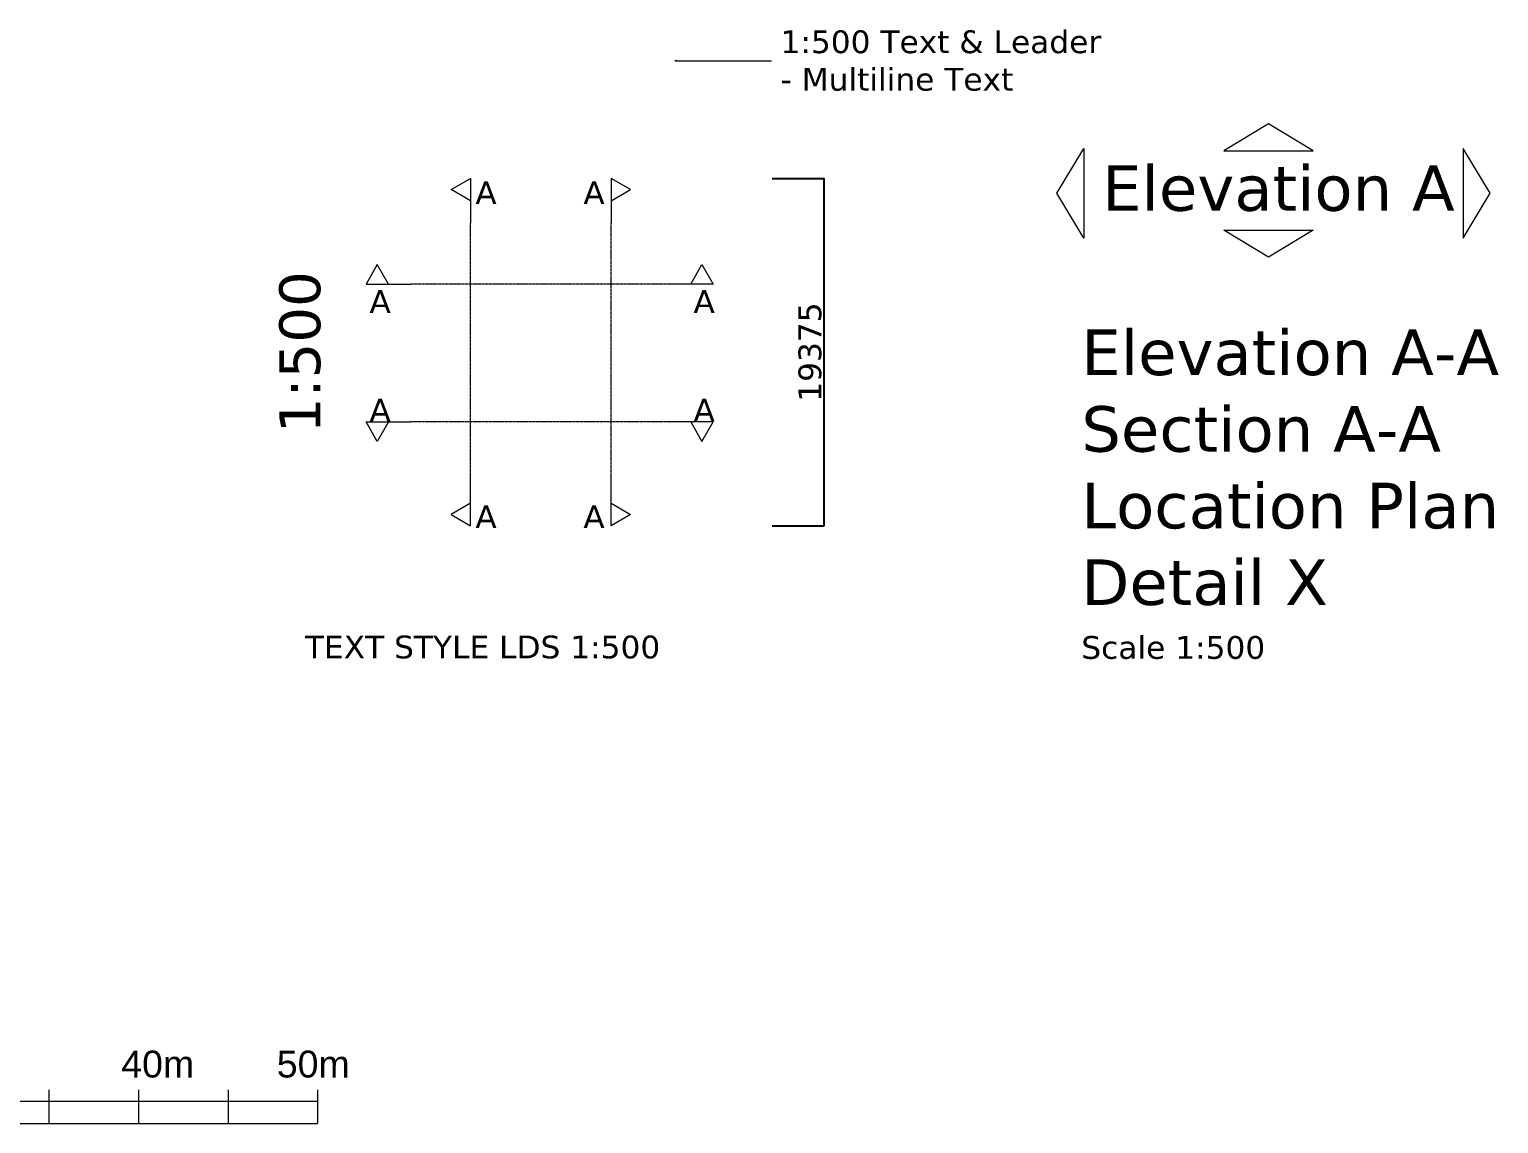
# Model space of a CAD drawing. Header units: millimetres. Extents: x -159872 to 386485, y -250577 to 158966.
# Drawn here: x -11632 to 70393, y -79037 to -17992 of the extents above; entities that cross this region are included whole.
import ezdxf

# ---------------------------------------------------------------- set-up
doc = ezdxf.new("R2010")
doc.units = ezdxf.units.MM
doc.header["$PDMODE"] = 1
doc.header["$PDSIZE"] = -2
doc.linetypes.add('CENTERX2', pattern=[101.6, 63.5, -12.7, 12.7, -12.7])
doc.layers.get('0').update_dxf_attribs({"lineweight": 25})
for name, color, linetype, lineweight in [('LDS-construction-lines', 6, 'Continuous', 9), ('LDS-dimensions-1-500', 251, 'Continuous', 9), ('LDS-scale bar', 7, 'Continuous', 18), ('LDS-text-1-1', 7, 'Continuous', 9), ('LDS-text-1-500', 7, 'Continuous', 9), ('LDS-vport', 100, 'Continuous', 18)]:
    doc.layers.add(name, color=color, linetype=linetype, lineweight=lineweight)
doc.styles.add('Swiss 721 Light BT', font='')
doc.styles.add('Verdana', font='Verdana.ttf')
doc.styles.get('Swiss 721 Light BT').set_extended_font_data('Swiss 721 Light BT')
doc.dimstyles.new('keane-1-500', dxfattribs={"dimtxt": 2.541058, "dimasz": 11.314038, "dimexe": 2.5, "dimexo": 2.5, "dimgap": 2.5, "dimtad": 1, "dimtih": 1, "dimtoh": 1, "dimdec": 0, "dimdsep": 46, "dimtxsty": 'Verdana', "dimblk": 'VW_SLASH', "dimblk1": 'VW_SLASH', "dimblk2": 'VW_SLASH', "dimcen": 0, "dimazin": 0, "dimtfac": 1, "dimtdec": 0, "dimtix": 1, "dimtofl": 0, "dimtmove": 0, "dimatfit": 0, "dimldrblk": 'VW_SLASH', "dimfxl": 1, "dimfrac": 2, "dimtolj": 1, "dimarcsym": 0})

# ---------------------------------------------------------------- blocks, each defined once
blk = doc.blocks.new('VW_SLASH')
at = {"color": 0, "linetype": 'ByBlock', "lineweight": -2, "transparency": 16777216}
blk.add_line((0, 0), (-1, 0), dxfattribs=at)
at = {"color": 0, "linetype": 'Continuous', "lineweight": 5, "transparency": 16777216, "flags": 128}
blk.add_lwpolyline([(-0.5, -0.5), (0.5, 0.5)], dxfattribs=at)
blk = doc.blocks.new('*D9')
at = {"layer": 'Defpoints', "color": 0}
for p in [(29840, -26306), (32740, -26306), (29840, -45681)]:
    blk.add_point(p, dxfattribs=at)
at = {"layer": 'LDS-dimensions-1-500', "color": 0, "lineweight": -2}
for p, q in [((29842, -26306), (32743, -26306)), ((32740, -45670), (32740, -26317)), ((29842, -45681), (32743, -45681))]:
    blk.add_line(p, q, dxfattribs=at)
at = {"layer": 'LDS-dimensions-1-500', "color": 0, "lineweight": -2, "xscale": 11.3140380859375, "yscale": 11.3140380859375, "zscale": 11.3140380859375}
for p, rotation in [((32740, -26306), 90), ((32740, -45681), 270)]:
    blk.add_blockref('VW_SLASH', p, dxfattribs=dict(at, rotation=rotation))
at = {"layer": 'LDS-dimensions-1-500', "color": 0, "insert": (31953, -35993), "char_height": 1270.5, "attachment_point": 5, "rotation": 90, "style": 'Verdana'}
blk.add_mtext('\\A1;19375', dxfattribs=at)
blk = doc.blocks.new('SB500')
at = {"layer": 'LDS-scale bar'}
for p, q in [((0, 0), (0, -1875)), ((5000, 0), (5000, -1875)), ((10000, 0), (10000, -1875)), ((15000, 0), (15000, -1875)), ((20000, 0), (20000, -1875)), ((25000, 0), (25000, -1875)), ((30000, 0), (30000, -1875)), ((35000, 0), (35000, -1875)), ((40000, 0), (40000, -1875)), ((45000, 0), (45000, -1875)), ((50000, 0), (50000, -1875)), ((0, -625), (50000, -625)), ((0, -1875), (50000, -1875))]:
    blk.add_line(p, q, dxfattribs=at)
at = {"layer": 'LDS-scale bar', "char_height": 1500, "attachment_point": 1, "line_spacing_factor": 1.004016, "style": 'Swiss 721 Light BT'}
for s, insert in [('10m', (9035, 2196)), ('20m', (19035, 2196)), ('30m', (29035, 2196)), ('40m', (39035, 2196)), ('50m', (47718, 2196))]:
    blk.add_mtext(s, dxfattribs=dict(at, insert=insert))

msp = doc.modelspace()

# ---------------------------------------------------------------- linework, layer by layer
at = {"layer": 'LDS-construction-lines', "flags": 128}
msp.add_lwpolyline([(24459.50693, -19739.47163), (29803.84577, -19739.47163)], dxfattribs=at)
at = {"layer": 'LDS-construction-lines'}
msp.add_circle((24459.50693, -19739.47163), 25.39922, dxfattribs=at)
at = {"layer": 'LDS-text-1-500', "color": 3, "linetype": 'CENTERX2', "lineweight": 13}
for p, q in [((13001.70898, -43180.82335), (13001.70898, -28805.82335)), ((20853.91614, -43180.82335), (20853.91614, -28805.82335)), ((24038.69875, -32196.30537), (9663.69875, -32196.30537)), ((24038.69875, -39892.43087), (9663.69875, -39892.43087))]:
    msp.add_line(p, q, dxfattribs=at)
at = {"layer": 'LDS-text-1-500', "color": 7, "flags": 128}
for points in [[(55046.18453, -24759.16224), (60046.18453, -24759.16224), (57546.18453, -23259.16224)], [(47233.71452, -24635.55336), (47233.71452, -29635.55336), (45733.71452, -27135.55336)], [(68414.03102, -24635.55336), (68414.03102, -29635.55336), (69914.03102, -27135.55336)], [(55046.18453, -29200.14003), (60046.18453, -29200.14003), (57546.18453, -30700.14003)]]:
    msp.add_lwpolyline(points, close=True, dxfattribs=at)
at = {"layer": 'LDS-text-1-500', "color": 3, "lineweight": 13, "flags": 128}
for points in [[(13001.70898, -27555.82335), (11919.17722, -26930.82335), (13001.70898, -26305.82335), (13001.70898, -28805.82335)], [(20853.91614, -27555.82335), (21936.44789, -26930.82335), (20853.91614, -26305.82335), (20853.91614, -28805.82335)], [(8413.69875, -32196.30537), (7788.69875, -31113.77362), (7163.69875, -32196.30537), (9663.69875, -32196.30537)], [(25288.69875, -32196.30537), (25913.69875, -31113.77362), (26538.69875, -32196.30537), (24038.69875, -32196.30537)], [(8413.69875, -39892.43087), (7788.69875, -40974.96262), (7163.69875, -39892.43087), (9663.69875, -39892.43087)], [(25288.69875, -39892.43087), (25913.69875, -40974.96262), (26538.69875, -39892.43087), (24038.69875, -39892.43087)], [(13001.70898, -44430.82335), (11919.17722, -45055.82335), (13001.70898, -45680.82335), (13001.70898, -43180.82335)], [(20853.91614, -44430.82335), (21936.44789, -45055.82335), (20853.91614, -45680.82335), (20853.91614, -43180.82335)]]:
    msp.add_lwpolyline(points, dxfattribs=at)

# ---------------------------------------------------------------- block references
at = {"layer": 'LDS-scale bar'}
msp.add_blockref('SB500', (-45540.29297, -77161.5811), dxfattribs=at)

# ---------------------------------------------------------------- texts
at = {"layer": 'LDS-text-1-1', "color": 7, "insert": (3751.3727, -51810.30652), "char_height": 1270.5291971, "width": 31632.2578701, "attachment_point": 1, "line_spacing_factor": 0.987793, "style": 'Verdana'}
msp.add_mtext('TEXT STYLE LDS 1:500', dxfattribs=at)
at = {"layer": 'LDS-text-1-500', "color": 7, "style": 'Verdana'}
for s, insert, char_height, width, attachment_point, line_spacing_factor in [('1:500 Text & Leader\\P- Multiline Text', (30303.84577, -19739.47163), 1270.5291971, 18294.1443992, 4, 0.987793), ('Elevation A', (48259.17386, -26864.54221), 2541.0583942, 28382.2521166, 4, 0.493897), ('A', (13266.60397, -26471.51117), 1270.5292, 1138.9561958, 1, 0.987793), ('A', (19295.17162, -26471.51117), 1270.5292, 1138.9561958, 1, 0.987793), ('A', (7355.05522, -32538.05733), 1270.5292, 1138.9561958, 1, 0.987793), ('A', (25444.39055, -32538.05733), 1270.5292, 1138.9561958, 1, 0.987793), ('{\\H2x;Elevation A-A\\PSection A-A\\PLocation Plan\\PDetail X}\\PScale 1:500', (47096.51615, -43933.21246), 1270.5291971, 28382.2521166, 4, 1.009369), ('A', (7355.05522, -38596.10975), 1270.5292, 1138.9561958, 1, 0.987793), ('A', (25444.39055, -38596.10975), 1270.5292, 1138.9561958, 1, 0.987793), ('A', (13266.60397, -44543.80715), 1270.5292, 1138.9561958, 1, 0.987793), ('A', (19295.17162, -44543.80715), 1270.5292, 1138.9561958, 1, 0.987793)]:
    msp.add_mtext(s, dxfattribs=dict(at, insert=insert, char_height=char_height, width=width, attachment_point=attachment_point, line_spacing_factor=line_spacing_factor))
at = {"layer": 'LDS-vport', "insert": (4646.84044, -36000), "char_height": 2286.952555, "attachment_point": 8, "rotation": 90, "line_spacing_factor": 0.987793, "style": 'Verdana'}
msp.add_mtext('1:500', dxfattribs=at)

# ---------------------------------------------------------------- dimensions: what is measured, and where the dimension line sits
at = {"layer": 'LDS-dimensions-1-500', "color": 251}
dim = msp.add_linear_dim(base=(32740.16745, -26305.82335), p1=(29839.82688, -45680.82335), p2=(29839.82688, -26305.82335), angle=270, dimstyle='keane-1-500', override={"dimtxt": 1270.529197, "dimgap": 125, "dimtih": 0, "dimtoh": 0, "dimpost": '<>', "dimtxsty": 'Verdana', "dimtmove": 2}, dxfattribs=at)
dim.commit()
dim.dimension.update_dxf_attribs({"geometry": '*D9', "text_midpoint": (31953.45127, -35993.32335)})

doc.saveas('drawing.dxf')
